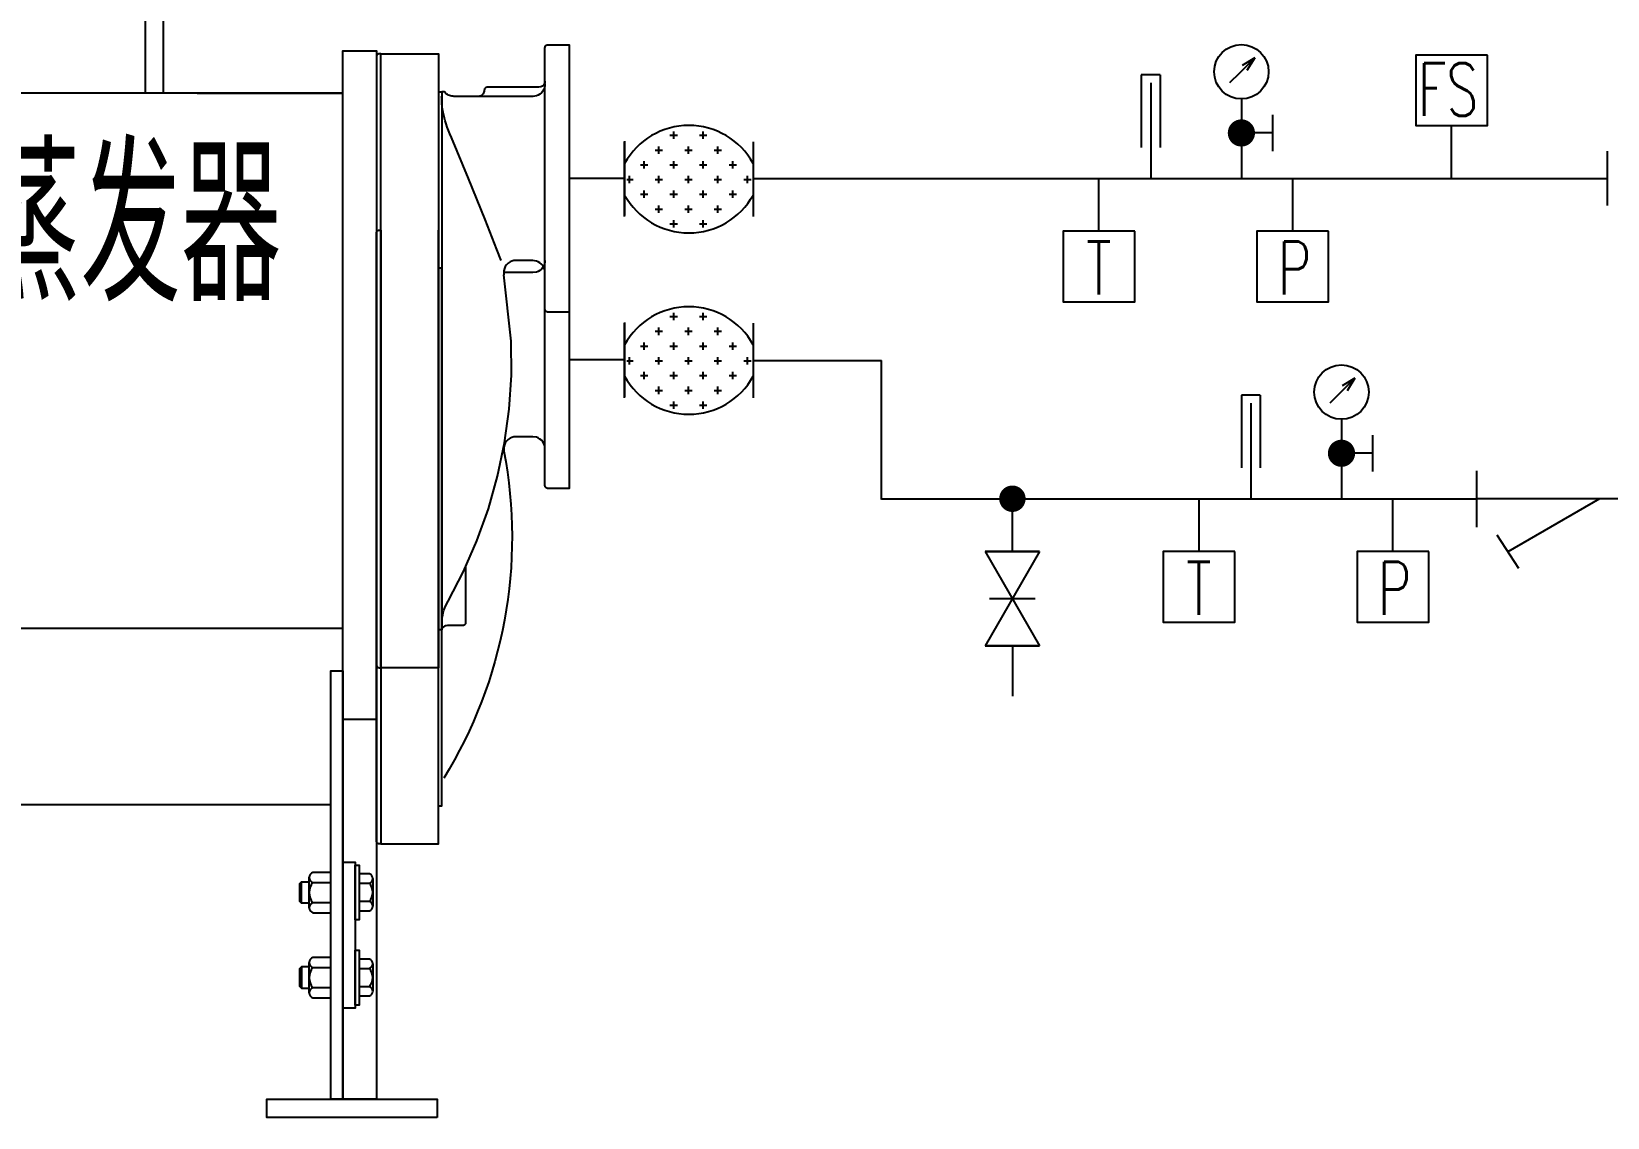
# Model space of a CAD drawing. Extents: x -345393 to -54719, y 203828 to 476815.
# Drawn here: x -296042 to -290825, y 290331 to 293925 of the extents above; entities that cross this region are included whole.
import ezdxf

# ---------------------------------------------------------------- set-up
doc = ezdxf.new("R2010")
doc.units = 0
doc.header["$LTSCALE"] = 1000
doc.header["$MEASUREMENT"] = 0
doc.layers.get('0').update_dxf_attribs({"color": 252, "linetype": 'CONTINUOUS'})
for name, color, linetype in [('暖通-水-水阀', 3, 'CONTINUOUS'), ('暖通-水-管道-供水', 1, 'CONTINUOUS'), ('暖通-风-设备', 40, 'CONTINUOUS')]:
    doc.layers.add(name, color=color, linetype=linetype)
doc.styles.add('HZ-ZG', font='romans.shx', dxfattribs={"width": 0.8, "bigfont": 'hzf.shx'})
doc.styles.add('HZXY', font='romans.shx', dxfattribs={"bigfont": 'HZTXT.SHX'})

# ---------------------------------------------------------------- blocks, each defined once
blk = doc.blocks.new('闸阀150')
for p, q in [((129.9, 75), (-129.9, -75)), ((129.9, -75), (-129.9, 75)), ((-129.9, 75), (-129.9, -75)), ((0, -63.1), (0, 63.1)), ((129.9, 75), (129.9, -75))]:
    blk.add_line(p, q)
blk = doc.blocks.new('温度计150')
for p, q in [((26, 285.4), (-26, 285.4)), ((-26, 285.4), (-26, 85.4)), ((0, 264), (0, 0)), ((26, 285.4), (26, 85.4))]:
    blk.add_line(p, q)
blk = doc.blocks.new('压力表150')
for p, q in [((-4.7, 291), (36.8, 332.5)), ((36.8, 332.5), (2.1, 311.2, -2160)), ((36.8, 332.5), (15.5, 297.8, -2160)), ((-31.6, 264.1), (-4.7, 291)), ((0, 219.1), (0, 116.9)), ((86.5, 75.3), (86.5, 175.5)), ((86.5, 125.4), (-18, 125.4)), ((0, 112.2), (0, 0))]:
    blk.add_line(p, q)
at = {"const_width": 37.5}
blk.add_lwpolyline([(-18.7, 125.4, 1), (18.8, 125.4, 1)], format="xyb", close=True, dxfattribs=at)
blk.add_circle((0, 294.1), 75)
for start, end in [(90, 270), (270, 90)]:
    blk.add_arc((0, 125.4), 18.8, start, end)
blk = doc.blocks.new('Y型除污器150')
for p, q in [((0, -75), (0, 75)), ((399.8, -78.6), (399.8, 77.4)), ((0, 0), (399.8, 0)), ((62.2, 0), (314.7, -146)), ((284.8, -192.6), (343.9, -100.4))]:
    blk.add_line(p, q)
blk = doc.blocks.new('A$C458E6109')
at = {"color": 3}
for p, q in [((1212.2, 1619.3), (8936.8, 1619.3)), ((8825.3, 694.2), (8825.3, 794.8)), ((9035.7, 790.6), (9035.7, 699.2)), ((8837, 777.7), (8896.5, 777.7)), ((8990.4, 775.4), (9024.3, 775.4)), ((8896.5, 710.9), (8837, 710.9)), ((9024.3, 714.4), (8990.4, 714.4)), ((8825.3, 412.5), (8825.3, 513.2)), ((8837, 496.1), (8896.5, 496.1)), ((8990.4, 493.6), (9024.3, 493.6)), ((9035.7, 508.9), (9035.7, 417.5)), ((8896.5, 429.3), (8837, 429.3)), ((9024.3, 432.7), (8990.4, 432.7))]:
    blk.add_line(p, q, dxfattribs=at)
for points in [[(8282.8, 3389.6), (8282.8, 3711.3)], [(8341.4, 3711), (8341.4, 3389.6)], [(9615.7, 2665.4), (9614.2, 2665.5), (9612.8, 2665.9), (9611.2, 2666.4), (9609.9, 2667.2), (9608.6, 2668.4), (9607.5, 2669.6), (9606.6, 2671), (9606.1, 2672.5), (9605.6, 2675.4), (9605.6, 3540.4), (9605.6, 3540.4), (9605.8, 3541.9), (9606.1, 3543.4), (9606.6, 3544.9), (9607.5, 3546.3), (9608.6, 3547.6), (9609.9, 3548.6), (9611.2, 3549.4), (9612.8, 3550.1), (9615.7, 3550.5), (9686.1, 3550.5), (9686.1, 2665.4), (9615.7, 2665.4)], [(8936.8, 1317.6), (8936.8, 3530.4), (9047.4, 3530.4), (9047.4, 1317.6), (8936.8, 1317.6)], [(9062.5, 3520.3), (9057.5, 3520.3), (9057.5, 3520.3), (9056, 3520.2), (9054.5, 3519.9), (9053, 3519.3), (9051.6, 3518.5), (9050.3, 3517.4), (9049.3, 3516.1), (9048.5, 3514.7), (9047.8, 3513.2), (9047.4, 3510.3), (9047.4, 1498.7), (9047.4, 1498.7), (9047.5, 1497.2), (9047.8, 1495.7), (9048.5, 1494.2), (9049.3, 1492.9), (9050.3, 1491.6), (9051.6, 1490.4), (9053, 1489.6), (9054.5, 1489.1), (9057.5, 1488.6), (9062.5, 1488.6)], [(9062.5, 3520.3), (9253.6, 3520.3), (9253.6, 1488.6), (9062.5, 1488.6), (9062.5, 3520.3)], [(9253.6, 3394.6), (9263.6, 3394.6), (9263.6, 1614.4), (9253.6, 1614.4)], [(9605.6, 3419.7), (9605.2, 3413.9), (9603.8, 3407.9), (9601.5, 3402), (9598.1, 3396.4), (9593.9, 3391.3), (9588.8, 3387), (9583.1, 3383.6), (9577.2, 3381.3), (9565.4, 3379.5), (9303.9, 3379.5), (9303.9, 3379.5), (9300.4, 3379.7), (9296.9, 3380.2), (9293.3, 3381), (9289.9, 3382.1), (9286.5, 3383.4), (9283.3, 3385.2), (9280.2, 3387.2), (9277.4, 3389.5), (9272.5, 3394.6), (9263.6, 3394.6)], [(9605.6, 3429.8), (9605.6, 3429.8), (9605.6, 3429.8), (9605.4, 3426.9), (9604.7, 3423.9), (9603.6, 3420.9), (9601.9, 3418.1), (9599.7, 3415.6), (9597.2, 3413.5), (9594.4, 3411.8), (9591.4, 3410.6), (9585.5, 3409.7), (9414.5, 3409.7), (9414.5, 3409.7), (9413, 3409.6), (9411.6, 3409.3), (9410.1, 3408.6), (9408.7, 3407.8), (9407.4, 3406.8), (9406.4, 3405.5), (9405.5, 3404), (9404.9, 3402.6), (9404.4, 3399.6), (9404.4, 3399.6), (9404.4, 3399.6), (9404.3, 3396.7), (9403.6, 3393.7), (9402.4, 3390.8), (9400.7, 3388), (9398.6, 3385.4), (9396.1, 3383.3), (9393.3, 3381.6), (9390.3, 3380.4), (9384.3, 3379.5), (9384.3, 3379.5)], [(8936.8, 3389.6), (7687.5, 3389.6)], [(8454, 3389.6), (8936.8, 3389.6)], [(9460.4, 2836.4), (9446.4, 2872.7), (9407.5, 2972.2), (9352.6, 3107.9), (9295.6, 3243.8), (9295.6, 3243.8), (9290.7, 3255.5), (9286.3, 3266.9), (9282.3, 3277.7), (9278.7, 3288.1), (9275.5, 3298.2), (9272.7, 3307.9), (9270.4, 3317.1), (9268.4, 3326.2), (9265.6, 3343.1), (9265.6, 3343.1), (9265.2, 3346.8), (9264.9, 3350.4), (9264.6, 3354), (9264.3, 3357.6), (9264, 3361.3), (9263.9, 3364.9), (9263.7, 3368.6), (9263.6, 3372.3), (9263.5, 3379.5)], [(9062.5, 905.2), (9057.5, 905.2), (9057.5, 905.2), (9056, 905.4), (9054.5, 905.7), (9053, 906.3), (9051.6, 907.1), (9050.3, 908.2), (9049.3, 909.5), (9048.5, 910.9), (9047.8, 912.3), (9047.4, 915.3), (9047.4, 2926.9), (9047.4, 2926.9), (9047.5, 2928.3), (9047.8, 2929.9), (9048.5, 2931.3), (9049.3, 2932.8), (9050.3, 2934.1), (9051.6, 2935.1), (9053, 2935.9), (9054.5, 2936.6), (9057.5, 2937), (9062.5, 2937)], [(9062.5, 2937), (9062.5, 905.2)], [(9062.5, 905.2), (9253.6, 905.2), (9253.6, 2937)], [(9686.1, 2967.1), (9686.1, 2082), (9615.7, 2082), (9615.7, 2082), (9614.2, 2082.1), (9612.8, 2082.5), (9611.2, 2083.1), (9609.9, 2083.9), (9608.6, 2085), (9607.5, 2086.3), (9606.6, 2087.7), (9606.1, 2089.1), (9605.6, 2092.1), (9605.6, 2957.1), (9605.6, 2967.1)], [(9605.6, 2836.4), (9605.2, 2830.6), (9603.8, 2824.5), (9601.5, 2818.7), (9598.1, 2813), (9593.9, 2808), (9588.8, 2803.6), (9583.1, 2800.2), (9577.2, 2797.9), (9565.4, 2796.1), (9469, 2796.1)], [(9605.6, 2796.1), (9605.2, 2802), (9603.8, 2808), (9601.5, 2813.9), (9598.1, 2819.6), (9593.9, 2824.6), (9588.8, 2828.9), (9583.1, 2832.3), (9577.2, 2834.6), (9565.4, 2836.4), (9509.2, 2836.4), (9509.2, 2836.4), (9502.9, 2835.9), (9496.3, 2834.3), (9489.8, 2831.4), (9483.8, 2827.3), (9478.5, 2822), (9474.2, 2815.9), (9471.2, 2809.3), (9469.5, 2802.4), (9469.5, 2789.4)], [(9253.6, 1031), (9263.6, 1031), (9263.6, 2811.3), (9253.6, 2811.3)], [(9263.6, 1614.4), (9263.6, 1629.6), (9263.6, 1629.6), (9263.9, 1637.8), (9264.5, 1646.1), (9265.6, 1654.3), (9267.1, 1662.6), (9269, 1670.7), (9271.3, 1678.7), (9274.1, 1686.6), (9277.2, 1694.3), (9284.7, 1709.1), (9284.7, 1709.1), (9335.8, 1806.7), (9380.5, 1908.5), (9418.4, 2013.9), (9448.9, 2122.3), (9471.9, 2232.8), (9487, 2344.7), (9494.3, 2457.1), (9493.7, 2569.1), (9469.6, 2789.1)], [(9469.5, 2789.3), (9469.6, 2789.1)], [(9605.6, 2212.8), (9605.2, 2218.6), (9603.8, 2224.6), (9601.5, 2230.6), (9598.1, 2236.2), (9593.9, 2241.3), (9588.8, 2245.5), (9583.1, 2248.9), (9577.2, 2251.2), (9565.4, 2253), (9509.2, 2253), (9509.2, 2253), (9502.9, 2252.5), (9496.3, 2250.9), (9489.8, 2248), (9483.8, 2243.9), (9478.5, 2238.7), (9474.2, 2232.6), (9471.2, 2225.9), (9469.5, 2219), (9469.5, 2206)], [(9469.5, 2205.9), (9469.6, 2205.7)], [(9264.3, 1614.4), (9265.1, 1616.7), (9266.2, 1619.1), (9267.6, 1621.3), (9269.4, 1623.4), (9271.4, 1625.2), (9273.8, 1626.7), (9276.2, 1628), (9278.7, 1628.8), (9283.7, 1629.4), (9334, 1629.4), (9334, 1629.4), (9335.5, 1629.6), (9337, 1629.9), (9338.5, 1630.5), (9339.9, 1631.3), (9341.2, 1632.4), (9342.2, 1633.7), (9343.1, 1635), (9343.7, 1636.5), (9344.1, 1639.5), (9344.1, 1824.1)], [(8936.8, 60.3), (8896.5, 60.3), (8896.5, 1478.5), (8936.8, 1478.5), (8936.8, 60.3)], [(9047.4, 1317.6), (9047.4, 60.3), (8936.8, 60.3), (8936.8, 1317.6)], [(7694.2, 1036), (8896.5, 1036)], [(8936.8, 844.9), (8977, 844.9), (8977, 362.1), (8936.8, 362.1), (8936.8, 844.9)], [(8977, 834.8), (8990.4, 834.8), (8990.4, 653.8), (8977, 653.8), (8977, 834.8)], [(8837, 677.5), (8896.5, 677.5), (8896.5, 811.1), (8837, 811.1)], [(9024.3, 805.9), (8990.4, 805.9), (8990.4, 683.9), (9024.3, 683.9)], [(8799.7, 709.3), (8794.3, 714.8), (8794.3, 774.2), (8799.7, 779.7)], [(8825.3, 709.3), (8799.7, 709.3), (8799.7, 779.7), (8825.3, 779.7)], [(8837, 395.9), (8896.5, 395.9), (8896.5, 529.5), (8837, 529.5)], [(8977, 553.2), (8990.4, 553.2), (8990.4, 372.1), (8977, 372.1), (8977, 553.2)], [(9024.3, 524.1), (8990.4, 524.1), (8990.4, 402.2), (9024.3, 402.2)], [(8799.7, 427.7), (8794.3, 433.2), (8794.3, 492.6), (8799.7, 498.1)], [(8823.6, 498.1), (8799.7, 498.1), (8799.7, 427.7), (8823.6, 427.7)], [(9248.6, 0), (8685.3, 0), (8685.3, 60.3), (9248.6, 60.3), (9248.6, 0)]]:
    blk.add_lwpolyline(points, dxfattribs=at)
for points in [[(9469.6, 2205.7, -0.187342), (9270.4, 1122.7)], [(8837, 811.1, 0.700441), (8837, 777.7)], [(9024.3, 775.4, 0.744884), (9024.3, 805.9)], [(8837, 777.7, 0.350107), (8837, 710.9)], [(9024.3, 714.4, 0.371479), (9024.3, 775.4)], [(8837, 710.9, 0.700384), (8837, 677.5)], [(9024.3, 683.9, 0.743816), (9024.3, 714.4)], [(8837, 529.5, 0.700316), (8837, 496.1)], [(9024.3, 493.6, 0.744884), (9024.3, 524.1)], [(8837, 496.1, 0.350105), (8837, 429.3)], [(9024.3, 432.7, 0.371479), (9024.3, 493.6)], [(8837, 429.3, 0.700438), (8837, 395.9)], [(9024.3, 402.2, 0.743816), (9024.3, 432.7)]]:
    blk.add_lwpolyline(points, format="xyb", dxfattribs=at)
at = {"color": 3, "style": 'HZ-ZG', "width": 0.7}
blk.add_text('蒸发器', height=500, dxfattribs=at).set_placement((7735.6, 2702.2))

msp = doc.modelspace()

# ---------------------------------------------------------------- linework, layer by layer
at = {"layer": '暖通-水-水阀'}
for p, q in [((-291340.85542, 293439.16501), (-291340.85542, 293614.26696)), ((-290824.6341, 293349.1963), (-290824.6341, 293529.13373)), ((-292507.98902, 293264.06307), (-292507.98902, 293439.16501)), ((-291866.32236, 293264.06307), (-291866.32236, 293439.16501)), ((-292176.61692, 292203.92514), (-292176.61692, 292379.02708)), ((-291534.95026, 292203.92514), (-291534.95026, 292379.02708)), ((-292704.59294, 292203.92514), (-292884.53038, 292203.92514)), ((-292704.59294, 291892.26436), (-292884.53038, 291892.26436))]:
    msp.add_line(p, q, dxfattribs=at)
at = {"layer": '暖通-水-水阀', "color": 3, "linetype": 'Continuous'}
for p, q in [((-294078.19687, 293562.32898), (-294078.19687, 293316.00104)), ((-294078.19687, 293313.38848), (-294078.19687, 293559.71641)), ((-293652.72134, 293559.71641), (-293652.72134, 293313.38848)), ((-294078.19687, 292962.32898), (-294078.19687, 292716.00104)), ((-294078.19687, 292713.38848), (-294078.19687, 292959.71641)), ((-293652.72134, 292959.71641), (-293652.72134, 292713.38848))]:
    msp.add_line(p, q, dxfattribs=at)
at = {"layer": '暖通-水-水阀', "color": 94}
for p, q in [((-293928.00087, 293582.00566), (-293903.57379, 293582.00566)), ((-293915.78733, 293569.79212), (-293915.78733, 293594.2192)), ((-293830.29254, 293582.00566), (-293805.86545, 293582.00566)), ((-293818.079, 293569.79212), (-293818.079, 293594.2192)), ((-293976.85504, 293533.15149), (-293952.42795, 293533.15149)), ((-293964.6415, 293520.93795), (-293964.6415, 293545.36503)), ((-293879.1467, 293533.15149), (-293854.71962, 293533.15149)), ((-293866.93316, 293520.93795), (-293866.93316, 293545.36503)), ((-293781.43837, 293533.15149), (-293757.01129, 293533.15149)), ((-293769.22483, 293520.93795), (-293769.22483, 293545.36503)), ((-294025.7092, 293484.29733), (-294001.28212, 293484.29733)), ((-294013.49566, 293472.08378), (-294013.49566, 293496.51087)), ((-293928.00087, 293484.29733), (-293903.57379, 293484.29733)), ((-293915.78733, 293472.08378), (-293915.78733, 293496.51087)), ((-293830.29254, 293484.29733), (-293805.86545, 293484.29733)), ((-293818.079, 293472.08378), (-293818.079, 293496.51087)), ((-293732.5842, 293484.29733), (-293708.15712, 293484.29733)), ((-293720.37066, 293472.08378), (-293720.37066, 293496.51087)), ((-294071.19677, 293435.44316), (-294050.13629, 293435.44316)), ((-294062.34983, 293423.22962), (-294062.34983, 293447.6567)), ((-293976.85504, 293435.44316), (-293952.42795, 293435.44316)), ((-293964.6415, 293423.22962), (-293964.6415, 293447.6567)), ((-293879.1467, 293435.44316), (-293854.71962, 293435.44316)), ((-293866.93316, 293423.22962), (-293866.93316, 293447.6567)), ((-293781.43837, 293435.44316), (-293757.01129, 293435.44316)), ((-293769.22483, 293423.22962), (-293769.22483, 293447.6567)), ((-293683.73004, 293435.44316), (-293659.30295, 293435.44316)), ((-293671.5165, 293423.22962), (-293671.5165, 293447.6567)), ((-294025.7092, 293386.58899), (-294001.28212, 293386.58899)), ((-294013.49566, 293374.37545), (-294013.49566, 293398.80253)), ((-293964.6415, 293325.52128), (-293964.6415, 293349.94837)), ((-293928.00087, 293386.58899), (-293903.57379, 293386.58899)), ((-293915.78733, 293374.37545), (-293915.78733, 293398.80253)), ((-293866.93316, 293325.52128), (-293866.93316, 293349.94837)), ((-293830.29254, 293386.58899), (-293805.86545, 293386.58899)), ((-293818.079, 293374.37545), (-293818.079, 293398.80253)), ((-293769.22483, 293325.52128), (-293769.22483, 293349.94837)), ((-293732.5842, 293386.58899), (-293708.15712, 293386.58899)), ((-293720.37066, 293374.37545), (-293720.37066, 293398.80253)), ((-293976.85504, 293337.73483), (-293952.42795, 293337.73483)), ((-293915.78733, 293276.66712), (-293915.78733, 293301.0942)), ((-293879.1467, 293337.73483), (-293854.71962, 293337.73483)), ((-293818.079, 293276.66712), (-293818.079, 293301.0942)), ((-293781.43837, 293337.73483), (-293757.01129, 293337.73483)), ((-293928.00087, 293288.88066), (-293903.57379, 293288.88066)), ((-293830.29254, 293288.88066), (-293805.86545, 293288.88066)), ((-293915.78733, 292969.79212), (-293915.78733, 292994.2192)), ((-293818.079, 292969.79212), (-293818.079, 292994.2192)), ((-293976.85504, 292933.15149), (-293952.42795, 292933.15149)), ((-293964.6415, 292920.93795), (-293964.6415, 292945.36503)), ((-293928.00087, 292982.00566), (-293903.57379, 292982.00566)), ((-293879.1467, 292933.15149), (-293854.71962, 292933.15149)), ((-293866.93316, 292920.93795), (-293866.93316, 292945.36503)), ((-293830.29254, 292982.00566), (-293805.86545, 292982.00566)), ((-293781.43837, 292933.15149), (-293757.01129, 292933.15149)), ((-293769.22483, 292920.93795), (-293769.22483, 292945.36503)), ((-294025.7092, 292884.29733), (-294001.28212, 292884.29733)), ((-294013.49566, 292872.08378), (-294013.49566, 292896.51087)), ((-293928.00087, 292884.29733), (-293903.57379, 292884.29733)), ((-293915.78733, 292872.08378), (-293915.78733, 292896.51087)), ((-293830.29254, 292884.29733), (-293805.86545, 292884.29733)), ((-293818.079, 292872.08378), (-293818.079, 292896.51087)), ((-293732.5842, 292884.29733), (-293708.15712, 292884.29733)), ((-293720.37066, 292872.08378), (-293720.37066, 292896.51087)), ((-294071.19677, 292835.44316), (-294050.13629, 292835.44316)), ((-294062.34983, 292823.22962), (-294062.34983, 292847.6567)), ((-293976.85504, 292835.44316), (-293952.42795, 292835.44316)), ((-293964.6415, 292823.22962), (-293964.6415, 292847.6567)), ((-293879.1467, 292835.44316), (-293854.71962, 292835.44316)), ((-293866.93316, 292823.22962), (-293866.93316, 292847.6567)), ((-293781.43837, 292835.44316), (-293757.01129, 292835.44316)), ((-293769.22483, 292823.22962), (-293769.22483, 292847.6567)), ((-293683.73004, 292835.44316), (-293659.30295, 292835.44316)), ((-293671.5165, 292823.22962), (-293671.5165, 292847.6567)), ((-294025.7092, 292786.58899), (-294001.28212, 292786.58899)), ((-294013.49566, 292774.37545), (-294013.49566, 292798.80253)), ((-293928.00087, 292786.58899), (-293903.57379, 292786.58899)), ((-293915.78733, 292774.37545), (-293915.78733, 292798.80253)), ((-293830.29254, 292786.58899), (-293805.86545, 292786.58899)), ((-293818.079, 292774.37545), (-293818.079, 292798.80253)), ((-293732.5842, 292786.58899), (-293708.15712, 292786.58899)), ((-293720.37066, 292774.37545), (-293720.37066, 292798.80253)), ((-293976.85504, 292737.73483), (-293952.42795, 292737.73483)), ((-293964.6415, 292725.52128), (-293964.6415, 292749.94837)), ((-293879.1467, 292737.73483), (-293854.71962, 292737.73483)), ((-293866.93316, 292725.52128), (-293866.93316, 292749.94837)), ((-293781.43837, 292737.73483), (-293757.01129, 292737.73483)), ((-293769.22483, 292725.52128), (-293769.22483, 292749.94837)), ((-293928.00087, 292688.88066), (-293903.57379, 292688.88066)), ((-293915.78733, 292676.66712), (-293915.78733, 292701.0942)), ((-293830.29254, 292688.88066), (-293805.86545, 292688.88066)), ((-293818.079, 292676.66712), (-293818.079, 292701.0942))]:
    msp.add_line(p, q, dxfattribs=at)
at = {"layer": '暖通-水-水阀'}
for points in [[(-291222.26719, 293847.4383), (-291459.44366, 293847.4383), (-291459.44366, 293614.26696), (-291222.26719, 293614.26696)], [(-292389.40079, 293264.06307), (-292626.57726, 293264.06307), (-292626.57726, 293030.89173), (-292389.40079, 293030.89173)], [(-291747.73412, 293264.06307), (-291984.91059, 293264.06307), (-291984.91059, 293030.89173), (-291747.73412, 293030.89173)], [(-292058.02869, 292203.92514), (-292295.20516, 292203.92514), (-292295.20516, 291970.7538), (-292058.02869, 291970.7538)], [(-291416.36202, 292203.92514), (-291653.53849, 292203.92514), (-291653.53849, 291970.7538), (-291416.36202, 291970.7538)]]:
    msp.add_lwpolyline(points, close=True, dxfattribs=at)
at = {"layer": '暖通-水-水阀', "color": 3}
for centre, start, end in [((-293865.4591, 293371.23389), 28.95723055, 151.04276945), ((-293865.4591, 293501.871), 208.95723055, 331.04276945), ((-293865.4591, 292771.23389), 28.95723055, 151.04276945), ((-293865.4591, 292901.871), 208.95723055, 331.04276945)]:
    msp.add_arc(centre, 243.13405, start, end, dxfattribs=at)
at = {"layer": '暖通-水-管道-供水'}
for p, q in [((-294078.19687, 293439.16501), (-294261.37764, 293439.16501)), ((-294078.19687, 292839.16501), (-294261.37764, 292839.16501)), ((-293652.72134, 292836.55245), (-293227.61696, 292836.55245)), ((-293227.61696, 292376.41451), (-293227.61696, 292836.55245)), ((-292794.56166, 292203.92514), (-292794.56166, 292379.02708)), ((-292794.56166, 291892.26436), (-292794.56166, 291725.81966))]:
    msp.add_line(p, q, dxfattribs=at)
at = {"layer": '暖通-水-管道-供水', "linetype": 'Continuous'}
for p, q in [((-293652.72134, 293439.16501), (-290824.6341, 293439.16501)), ((-293227.61696, 292379.02708), (-291256.60998, 292379.02708))]:
    msp.add_line(p, q, dxfattribs=at)
at = {"layer": '暖通-水-管道-供水', "const_width": 43.75}
msp.add_lwpolyline([(-292816.43666, 292379.02708, 1), (-292772.68666, 292379.02708, 1)], format="xyb", close=True, dxfattribs=at)

# ---------------------------------------------------------------- block references
at = {"layer": '暖通-水-水阀', "yscale": 1.199999999953434, "zscale": 1.2}
for name, p, xscale in [('压力表150', (-292036.55648, 293439.16501), 1.199999999953434), ('温度计150', (-292336.55648, 293439.16501), 1.199999999953434), ('压力表150', (-291705.18438, 292379.02708), 1.199999999953434), ('温度计150', (-292005.18438, 292379.02708), 1.199999999953434), ('Y型除污器150', (-290776.85979, 292379.02708), -1.199999999953434)]:
    msp.add_blockref(name, p, dxfattribs=dict(at, xscale=xscale))
at = {"layer": '暖通-水-水阀', "xscale": 1.199999999953434, "yscale": 1.199999999953434, "zscale": 1.2, "rotation": 90}
msp.add_blockref('闸阀150', (-292794.56166, 292048.09475), dxfattribs=at)
at = {"layer": '暖通-风-设备'}
msp.add_blockref('A$C458E6109', (-303947.44017, 290331.22539), dxfattribs=at)

# ---------------------------------------------------------------- texts
at = {"layer": '暖通-水-水阀', "style": 'HZXY', "width": 0.7}
for s, p in [('FS', (-291452.14209, 293645.84555)), ('T', (-292550.60451, 293055.10197)), ('P', (-291915.93902, 293055.10197)), ('T', (-292219.2324, 291994.96404)), ('P', (-291584.56692, 291994.96404))]:
    msp.add_text(s, height=175, dxfattribs=at).set_placement(p)

doc.saveas('drawing.dxf')
